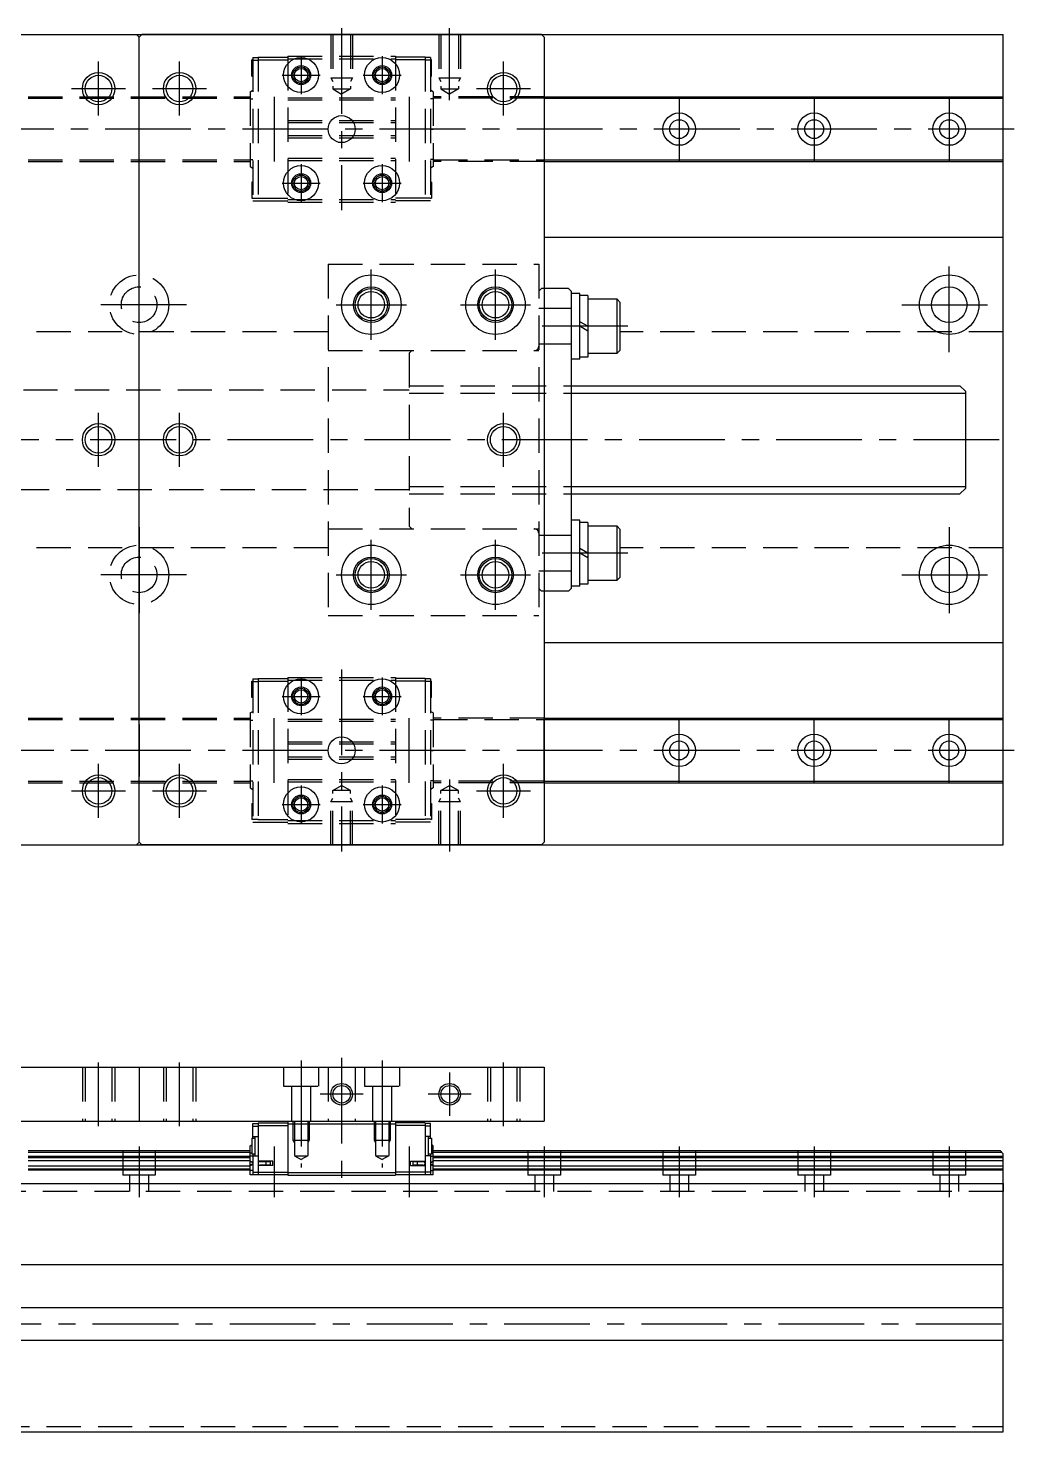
# Model space of a CAD drawing. Extents: x -2 to 670, y -8 to 277.
# Drawn here: x 487 to 670.3, y 17.5 to 277.3 of the extents above; entities that cross this region are included whole.
import ezdxf

# ---------------------------------------------------------------- set-up
doc = ezdxf.new("R2010")
doc.units = 0
doc.header["$LTSCALE"] = 0.5
doc.linetypes.add('CENTER', pattern=[50.8, 31.75, -6.35, 6.35, -6.35])
doc.linetypes.add('DASHED', pattern=[19.05, 12.7, -6.35])
for name, color, linetype in [('MSM_CENTER', 1, 'CENTER'), ('MSM_CONTINUOUS', 7, 'CONTINUOUS'), ('MSM_DASHED', 4, 'DASHED'), ('MSM_NARROW', 5, 'CONTINUOUS')]:
    doc.layers.add(name, color=color, linetype=linetype)

msp = doc.modelspace()

# ---------------------------------------------------------------- linework, layer by layer
at = {"layer": 'MSM_CENTER'}
for p, q in [((545.1, 277.34), (545.1, 243.64)), ((565.1, 264.01), (565.1, 277.34)), ((500.1, 261.14), (500.1, 271.14)), ((515.1, 261.14), (515.1, 271.14)), ((537.6, 272.14), (537.6, 265.14)), ((552.6, 272.14), (552.6, 265.14)), ((575.1, 261.14), (575.1, 271.14)), ((534.1, 268.64), (541.1, 268.64)), ((549.1, 268.64), (556.1, 268.64)), ((495.1, 266.14), (505.1, 266.14)), ((510.1, 266.14), (520.1, 266.14)), ((570.1, 266.14), (580.1, 266.14)), ((507.6, 253.84), (507.6, 263.44)), ((532.6, 264.64), (532.6, 252.64)), ((557.6, 264.64), (557.6, 252.64)), ((582.6, 264.64), (582.6, 252.64)), ((607.6, 264.64), (607.6, 252.64)), ((632.6, 264.64), (632.6, 252.64)), ((657.6, 264.64), (657.6, 252.64)), ((669.61, 258.64), (343.56, 258.64)), ((537.6, 252.14), (537.6, 245.14)), ((552.6, 252.14), (552.6, 245.14)), ((534.1, 248.64), (541.1, 248.64)), ((549.1, 248.64), (556.1, 248.64)), ((507.6, 217.34), (507.6, 234.94)), ((657.6, 217.34), (657.6, 234.94)), ((550.6, 219.64), (550.6, 232.64)), ((573.6, 219.64), (573.6, 232.64)), ((516.4, 226.14), (498.8, 226.14)), ((544.1, 226.14), (557.1, 226.14)), ((567.1, 226.14), (580.1, 226.14)), ((648.8, 226.14), (666.4, 226.14)), ((598.12, 222.14), (579.6, 222.14)), ((500.1, 196.14), (500.1, 206.14)), ((515.1, 196.14), (515.1, 206.14)), ((575.1, 196.14), (575.1, 206.14)), ((666.84, 201.14), (336.1, 201.14)), ((507.6, 184.94), (507.6, 167.34)), ((657.6, 184.94), (657.6, 167.34)), ((550.6, 169.64), (550.6, 182.64)), ((573.6, 169.64), (573.6, 182.64)), ((598.12, 180.14), (579.6, 180.14)), ((516.4, 176.14), (498.8, 176.14)), ((544.1, 176.14), (557.1, 176.14)), ((567.1, 176.14), (580.1, 176.14)), ((648.8, 176.14), (666.4, 176.14)), ((545.1, 158.64), (545.1, 124.93)), ((537.6, 157.14), (537.6, 150.14)), ((552.6, 157.14), (552.6, 150.14)), ((534.1, 153.64), (541.1, 153.64)), ((549.1, 153.64), (556.1, 153.64)), ((507.6, 148.44), (507.6, 138.84)), ((532.6, 137.64), (532.6, 149.64)), ((557.6, 137.64), (557.6, 149.64)), ((582.6, 137.64), (582.6, 149.64)), ((607.6, 137.64), (607.6, 149.64)), ((632.6, 137.64), (632.6, 149.64)), ((657.6, 137.64), (657.6, 149.64)), ((669.61, 143.64), (343.56, 143.64)), ((500.1, 131.14), (500.1, 141.14)), ((515.1, 131.14), (515.1, 141.14)), ((575.1, 131.14), (575.1, 141.14)), ((565.1, 138.27), (565.1, 124.93)), ((495.1, 136.14), (505.1, 136.14)), ((510.1, 136.14), (520.1, 136.14)), ((537.6, 137.14), (537.6, 130.14)), ((552.6, 137.14), (552.6, 130.14)), ((570.1, 136.14), (580.1, 136.14)), ((534.1, 133.64), (541.1, 133.64)), ((549.1, 133.64), (556.1, 133.64)), ((500.1, 74.12), (500.1, 85.88)), ((515.1, 74.12), (515.1, 85.88)), ((537.6, 86.23), (537.6, 66.42)), ((545.1, 86.75), (545.1, 63.5)), ((552.6, 86.23), (552.6, 66.42)), ((575.1, 74.12), (575.1, 85.88)), ((565.1, 84), (565.1, 76)), ((549.1, 80), (541.1, 80)), ((569.1, 80), (561.1, 80)), ((507.6, 70.32), (507.6, 60.98)), ((532.6, 70.32), (532.6, 60.98)), ((557.6, 70.32), (557.6, 60.98)), ((582.6, 70.32), (582.6, 60.98)), ((607.6, 70.32), (607.6, 60.98)), ((632.6, 70.32), (632.6, 60.98)), ((657.6, 70.32), (657.6, 60.98)), ((346.6, 37.5), (670.33, 37.5))]:
    msp.add_line(p, q, dxfattribs=at)
at = {"layer": 'MSM_CONTINUOUS'}
for p, q in [((337.6, 276.14), (667.6, 276.14)), ((433.1, 276.14), (507.1, 276.14)), ((507.6, 275.64), (507.1, 276.14)), ((507.6, 275.64), (508.1, 276.14)), ((507.6, 126.64), (507.6, 275.64)), ((582.1, 276.14), (508.1, 276.14)), ((582.6, 275.64), (582.1, 276.14)), ((582.6, 275.64), (582.6, 126.64)), ((667.6, 126.14), (667.6, 276.14)), ((582.6, 264.64), (667.6, 264.64)), ((582.6, 264.34), (667.6, 264.34)), ((582.6, 252.94), (667.6, 252.94)), ((582.6, 252.64), (667.6, 252.64)), ((582.6, 238.64), (667.6, 238.64)), ((587.1, 229.14), (582.6, 229.14)), ((587.1, 229.14), (587.6, 228.64)), ((587.6, 228.64), (587.6, 173.64)), ((589.2, 228.24), (587.6, 228.24)), ((589.2, 216.04), (589.2, 228.24)), ((590.7, 227.84), (589.2, 227.84)), ((590.7, 227.84), (590.7, 216.44)), ((596.1, 227.14), (590.7, 227.14)), ((596.7, 226.54), (596.1, 227.14)), ((596.1, 217.14), (596.1, 227.14)), ((596.7, 217.74), (596.7, 226.54)), ((590.7, 222.14), (589.2, 223)), ((590.7, 221.27), (589.2, 222.14)), ((589.2, 216.04), (587.6, 216.04)), ((590.7, 216.44), (589.2, 216.44)), ((590.7, 217.14), (596.1, 217.14)), ((596.1, 217.14), (596.7, 217.74)), ((587.6, 211.14), (659.6, 211.14)), ((659.6, 211.14), (660.6, 210.14)), ((660.6, 210.14), (660.6, 192.14)), ((587.6, 191.14), (659.6, 191.14)), ((660.6, 192.14), (659.6, 191.14)), ((589.2, 186.24), (587.6, 186.24)), ((589.2, 174.04), (589.2, 186.24)), ((590.7, 185.84), (589.2, 185.84)), ((590.7, 185.84), (590.7, 174.44)), ((596.1, 185.14), (590.7, 185.14)), ((596.7, 184.54), (596.1, 185.14)), ((596.1, 175.14), (596.1, 185.14)), ((596.7, 175.74), (596.7, 184.54)), ((590.7, 180.14), (589.2, 181)), ((590.7, 179.27), (589.2, 180.14)), ((590.7, 174.44), (589.2, 174.44)), ((590.7, 175.14), (596.1, 175.14)), ((596.1, 175.14), (596.7, 175.74)), ((587.1, 173.14), (582.6, 173.14)), ((587.1, 173.14), (587.6, 173.64)), ((589.2, 174.04), (587.6, 174.04)), ((582.6, 163.64), (667.6, 163.64)), ((582.6, 149.64), (667.6, 149.64)), ((582.6, 149.34), (667.6, 149.34)), ((582.6, 137.94), (667.6, 137.94)), ((582.6, 137.64), (667.6, 137.64)), ((337.6, 126.14), (667.6, 126.14)), ((433.1, 126.14), (507.1, 126.14)), ((507.6, 126.64), (507.1, 126.14)), ((507.6, 126.64), (508.1, 126.14)), ((582.1, 126.14), (508.1, 126.14)), ((582.6, 126.64), (582.1, 126.14)), ((432.6, 85), (582.6, 85)), ((507.6, 85), (507.6, 75)), ((582.6, 85), (582.6, 75)), ((432.6, 75), (582.6, 75)), ((528.65, 71.9), (528.65, 74.6)), ((528.65, 74.6), (529.65, 74.6)), ((528.65, 74.1), (529.65, 74.1)), ((529.65, 74.7), (529.65, 65.1)), ((529.65, 74.7), (535.15, 74.7)), ((529.65, 74.2), (535.15, 74.2)), ((535.15, 75), (535.15, 65)), ((535.15, 74.5), (555.05, 74.5)), ((555.05, 75), (555.05, 65)), ((560.55, 74.7), (555.05, 74.7)), ((560.55, 74.2), (555.05, 74.2)), ((560.55, 74.7), (560.55, 65.1)), ((561.55, 74.6), (560.55, 74.6)), ((561.55, 74.1), (560.55, 74.1)), ((561.55, 71.9), (561.55, 74.6)), ((528.15, 70.43), (528.45, 70.61)), ((528.15, 65.1), (528.15, 70.43)), ((528.45, 71.9), (529.05, 71.9)), ((528.45, 71.9), (528.45, 68.9)), ((528.65, 72.2), (529.65, 72.2)), ((529.05, 72.2), (529.05, 68.6)), ((561.55, 72.2), (560.55, 72.2)), ((561.15, 72.2), (561.15, 68.6)), ((561.15, 71.9), (561.75, 71.9)), ((561.75, 71.9), (561.75, 68.9)), ((562.05, 70.43), (561.75, 70.61)), ((562.05, 65.1), (562.05, 70.43)), ((528.15, 69.5), (487.05, 69.5)), ((528.15, 69.2), (487.05, 69.2)), ((528.15, 68.46), (487.05, 68.46)), ((528.15, 68.25), (487.05, 68.25)), ((528.15, 67.7), (487.05, 67.7)), ((528.15, 69.13), (528.45, 69.13)), ((528.65, 68.51), (528.15, 68.51)), ((528.65, 67.38), (528.15, 67.64)), ((529.05, 68.9), (528.45, 68.9)), ((528.65, 68.9), (528.65, 65.1)), ((528.65, 68.6), (529.65, 68.6)), ((532.35, 67.6), (529.65, 67.6)), ((530.45, 67.55), (530.45, 67.6)), ((530.91, 67.55), (530.91, 67.6)), ((532.35, 66.8), (532.35, 67.6)), ((557.85, 67.6), (560.55, 67.6)), ((557.85, 66.8), (557.85, 67.6)), ((559.29, 67.55), (559.29, 67.6)), ((559.75, 67.55), (559.75, 67.6)), ((561.55, 68.6), (560.55, 68.6)), ((561.75, 68.9), (561.15, 68.9)), ((561.55, 68.9), (561.55, 65.1)), ((561.55, 68.51), (562.05, 68.51)), ((561.55, 67.38), (562.05, 67.64)), ((562.05, 69.13), (561.75, 69.13)), ((667.1, 69.5), (562.05, 69.5)), ((667.4, 69.2), (562.05, 69.2)), ((667.6, 68.46), (562.05, 68.46)), ((667.6, 68.25), (562.05, 68.25)), ((667.6, 67.7), (562.05, 67.7)), ((667.1, 69.5), (667.6, 69)), ((667.6, 17.5), (667.6, 69)), ((528.15, 66.7), (487.05, 66.7)), ((528.15, 66.15), (487.05, 66.15)), ((528.15, 65.94), (487.05, 65.94)), ((528.65, 67.29), (528.15, 67.55)), ((528.65, 67.11), (528.15, 66.85)), ((528.65, 67.02), (528.15, 66.76)), ((528.65, 65.89), (528.15, 65.89)), ((535.15, 65.1), (528.15, 65.1)), ((528.65, 67.11), (528.65, 67.11)), ((528.65, 65.6), (535.15, 65.6)), ((532.35, 66.8), (529.65, 66.8)), ((530, 67.55), (531.85, 67.55)), ((531.85, 66.85), (530, 66.85)), ((530.45, 66.8), (530.45, 66.85)), ((530.91, 66.8), (530.91, 66.85)), ((531.05, 67.55), (531.05, 66.85)), ((531.85, 67.55), (531.85, 66.85)), ((535.15, 65.5), (555.05, 65.5)), ((535.15, 65), (555.05, 65)), ((561.55, 65.6), (555.05, 65.6)), ((562.05, 65.1), (555.05, 65.1)), ((557.85, 66.8), (560.55, 66.8)), ((558.35, 66.85), (558.35, 67.55)), ((558.35, 67.55), (560.2, 67.55)), ((560.2, 66.85), (558.35, 66.85)), ((559.15, 66.85), (559.15, 67.55)), ((559.29, 66.8), (559.29, 66.85)), ((559.75, 66.8), (559.75, 66.85)), ((561.55, 67.29), (562.05, 67.55)), ((561.55, 67.11), (561.55, 67.11)), ((561.55, 67.11), (562.05, 66.85)), ((561.55, 67.02), (562.05, 66.76)), ((561.55, 65.89), (562.05, 65.89)), ((667.6, 66.7), (562.05, 66.7)), ((667.6, 66.15), (562.05, 66.15)), ((667.6, 65.94), (562.05, 65.94)), ((347.6, 63.5), (667.6, 63.5)), ((347.6, 48.5), (667.6, 48.5)), ((347.6, 40.5), (667.6, 40.5)), ((347.6, 34.5), (667.6, 34.5)), ((347.6, 17.5), (667.6, 17.5))]:
    msp.add_line(p, q, dxfattribs=at)
for centre, radius in [((537.6, 268.64), 3.25), ((537.6, 268.64), 1.75), ((552.6, 268.64), 3.25), ((552.6, 268.64), 1.75), ((500.1, 266.14), 2.46), ((515.1, 266.14), 2.46), ((537.6, 268.64), 1.23), ((552.6, 268.64), 1.23), ((575.1, 266.14), 2.46), ((545.1, 258.64), 2.5), ((607.6, 258.64), 3), ((607.6, 258.64), 1.75), ((632.6, 258.64), 3), ((632.6, 258.64), 1.75), ((657.6, 258.64), 3), ((657.6, 258.64), 1.75), ((537.6, 248.64), 3.25), ((537.6, 248.64), 1.75), ((537.6, 248.64), 1.23), ((552.6, 248.64), 3.25), ((552.6, 248.64), 1.75), ((552.6, 248.64), 1.23), ((550.6, 226.14), 5.5), ((573.6, 226.14), 5.5), ((657.6, 226.14), 5.5), ((550.6, 226.14), 3.3), ((573.6, 226.14), 3.3), ((657.6, 226.14), 3.3), ((550.6, 226.14), 2.46), ((573.6, 226.14), 2.46), ((500.1, 201.14), 2.46), ((515.1, 201.14), 2.46), ((575.1, 201.14), 2.46), ((550.6, 176.14), 5.5), ((550.6, 176.14), 3.3), ((573.6, 176.14), 5.5), ((573.6, 176.14), 3.3), ((657.6, 176.14), 5.5), ((657.6, 176.14), 3.3), ((550.6, 176.14), 2.46), ((573.6, 176.14), 2.46), ((537.6, 153.64), 3.25), ((552.6, 153.64), 3.25), ((537.6, 153.64), 1.75), ((537.6, 153.64), 1.23), ((552.6, 153.64), 1.75), ((552.6, 153.64), 1.23), ((545.1, 143.64), 2.5), ((607.6, 143.64), 3), ((632.6, 143.64), 3), ((657.6, 143.64), 3), ((607.6, 143.64), 1.75), ((632.6, 143.64), 1.75), ((657.6, 143.64), 1.75), ((500.1, 136.14), 2.46), ((515.1, 136.14), 2.46), ((575.1, 136.14), 2.46), ((537.6, 133.64), 3.25), ((537.6, 133.64), 1.75), ((552.6, 133.64), 3.25), ((552.6, 133.64), 1.75), ((537.6, 133.64), 1.23), ((552.6, 133.64), 1.23), ((545.1, 80), 1.62), ((565.1, 80), 1.62)]:
    msp.add_circle(centre, radius, dxfattribs=at)
for centre, start, end in [((530, 67.2), 90, 270), ((560.2, 67.2), 270, 90)]:
    msp.add_arc(centre, 0.35, start, end, dxfattribs=at)
at = {"layer": 'MSM_DASHED'}
for p, q in [((543.1, 276.14), (543.1, 268.14)), ((543.48, 276.14), (543.48, 266.07)), ((546.72, 276.14), (546.72, 266.07)), ((547.1, 276.14), (547.1, 268.14)), ((563.1, 276.14), (563.1, 268.14)), ((563.48, 276.14), (563.48, 266.07)), ((566.72, 276.14), (566.72, 266.07)), ((567.1, 276.14), (567.1, 268.14)), ((528.65, 271.44), (528.45, 271.44)), ((528.45, 268.44), (528.45, 271.44)), ((528.65, 271.89), (529.65, 271.89)), ((528.65, 271.89), (528.65, 245.39)), ((528.65, 271.39), (529.65, 271.39)), ((529.65, 271.94), (535.15, 271.94)), ((529.65, 271.94), (529.65, 245.34)), ((529.65, 271.44), (535.15, 271.44)), ((535.15, 272.14), (555.05, 272.14)), ((535.15, 272.14), (535.15, 245.14)), ((535.15, 271.64), (555.05, 271.64)), ((555.05, 272.14), (555.05, 245.14)), ((560.55, 271.94), (555.05, 271.94)), ((560.55, 271.44), (555.05, 271.44)), ((560.55, 271.94), (560.55, 245.34)), ((561.55, 271.89), (560.55, 271.89)), ((561.55, 271.39), (560.55, 271.39)), ((561.55, 271.89), (561.55, 245.39)), ((561.75, 271.44), (561.55, 271.44)), ((561.75, 268.44), (561.75, 271.44)), ((528.45, 268.44), (528.65, 268.44)), ((543.1, 268.14), (547.1, 268.14)), ((543.1, 268.14), (543.48, 267.48)), ((547.1, 268.14), (546.72, 267.48)), ((561.55, 268.44), (561.75, 268.44)), ((563.1, 268.14), (567.1, 268.14)), ((563.1, 268.14), (563.48, 267.48)), ((567.1, 268.14), (566.72, 267.48)), ((528.15, 265.57), (528.65, 265.87)), ((528.15, 265.57), (528.15, 251.71)), ((543.48, 266.07), (546.72, 266.07)), ((543.48, 266.07), (545.1, 265.14)), ((546.72, 266.07), (545.1, 265.14)), ((562.05, 265.57), (561.55, 265.87)), ((562.05, 265.57), (562.05, 251.71)), ((563.48, 266.07), (566.72, 266.07)), ((563.48, 266.07), (565.1, 265.14)), ((566.72, 266.07), (565.1, 265.14)), ((487.05, 264.64), (528.15, 264.64)), ((487.05, 264.34), (528.15, 264.34)), ((528.15, 264.27), (528.65, 264.27)), ((535.15, 264.44), (555.05, 264.44)), ((535.15, 264.04), (555.05, 264.04)), ((562.05, 264.27), (561.55, 264.27)), ((582.6, 264.64), (562.05, 264.64)), ((582.6, 264.34), (562.05, 264.34)), ((535.15, 260.24), (555.05, 260.24)), ((528.65, 258.64), (528.15, 258.64)), ((535.15, 259.84), (555.05, 259.84)), ((535.15, 257.44), (555.05, 257.44)), ((561.55, 258.64), (562.05, 258.64)), ((535.15, 257.04), (555.05, 257.04)), ((487.05, 252.94), (528.15, 252.94)), ((487.05, 252.64), (528.15, 252.64)), ((528.15, 253.01), (528.65, 253.01)), ((535.15, 253.24), (555.05, 253.24)), ((535.15, 252.84), (555.05, 252.84)), ((562.05, 253.01), (561.55, 253.01)), ((562.05, 252.94), (582.6, 252.94)), ((582.6, 252.64), (562.05, 252.64)), ((528.15, 251.71), (528.65, 251.41)), ((562.05, 251.71), (561.55, 251.41)), ((528.65, 248.84), (528.45, 248.84)), ((528.45, 248.84), (528.45, 245.84)), ((561.75, 248.84), (561.55, 248.84)), ((561.75, 248.84), (561.75, 245.84)), ((528.45, 245.84), (528.65, 245.84)), ((528.65, 245.89), (529.65, 245.89)), ((528.65, 245.39), (529.65, 245.39)), ((529.65, 245.84), (535.15, 245.84)), ((529.65, 245.34), (535.15, 245.34)), ((535.15, 245.64), (555.05, 245.64)), ((535.15, 245.14), (555.05, 245.14)), ((560.55, 245.84), (555.05, 245.84)), ((560.55, 245.34), (555.05, 245.34)), ((561.55, 245.89), (560.55, 245.89)), ((561.55, 245.39), (560.55, 245.39)), ((561.55, 245.84), (561.75, 245.84)), ((542.6, 233.64), (542.6, 168.64)), ((542.6, 233.64), (581.6, 233.64)), ((581.6, 233.64), (581.6, 168.64)), ((582.1, 229.14), (581.6, 228.64)), ((582.6, 229.14), (582.1, 229.14)), ((587.6, 225.44), (581.6, 225.44)), ((542.6, 221.14), (472.6, 221.14)), ((667.6, 221.14), (596.7, 221.14)), ((587.6, 218.84), (581.6, 218.84)), ((542.6, 217.64), (581.6, 217.64)), ((558.1, 217.64), (557.6, 217.14)), ((557.6, 217.14), (557.6, 185.14)), ((557.6, 211.14), (587.6, 211.14)), ((457.6, 210.39), (557.6, 210.39)), ((557.6, 209.78), (587.6, 209.78)), ((557.6, 192.49), (587.6, 192.49)), ((557.6, 191.89), (457.6, 191.89)), ((557.6, 191.14), (587.6, 191.14)), ((542.6, 184.64), (581.6, 184.64)), ((557.6, 185.14), (558.1, 184.64)), ((587.6, 183.44), (581.6, 183.44)), ((542.6, 181.14), (472.6, 181.14)), ((667.6, 181.14), (596.7, 181.14)), ((587.6, 176.84), (581.6, 176.84)), ((582.1, 173.14), (581.6, 173.64)), ((582.6, 173.14), (582.1, 173.14)), ((542.6, 168.64), (581.6, 168.64)), ((528.45, 156.44), (528.65, 156.44)), ((528.45, 153.44), (528.45, 156.44)), ((528.65, 156.89), (528.65, 130.39)), ((528.65, 156.89), (529.65, 156.89)), ((528.65, 156.39), (529.65, 156.39)), ((529.65, 156.94), (529.65, 130.34)), ((529.65, 156.94), (535.15, 156.94)), ((529.65, 156.44), (535.15, 156.44)), ((535.15, 157.14), (555.05, 157.14)), ((535.15, 157.14), (535.15, 130.14)), ((535.15, 156.64), (555.05, 156.64)), ((555.05, 157.14), (555.05, 130.14)), ((560.55, 156.94), (555.05, 156.94)), ((560.55, 156.44), (555.05, 156.44)), ((560.55, 156.94), (560.55, 130.34)), ((561.55, 156.89), (560.55, 156.89)), ((561.55, 156.39), (560.55, 156.39)), ((561.55, 156.89), (561.55, 130.39)), ((561.55, 156.44), (561.75, 156.44)), ((561.75, 153.44), (561.75, 156.44)), ((528.65, 153.44), (528.45, 153.44)), ((561.75, 153.44), (561.55, 153.44)), ((528.15, 150.57), (528.65, 150.87)), ((562.05, 150.57), (561.55, 150.87)), ((487.05, 149.64), (528.15, 149.64)), ((487.05, 149.34), (528.15, 149.34)), ((528.15, 150.57), (528.15, 136.71)), ((528.15, 149.27), (528.65, 149.27)), ((535.15, 149.44), (555.05, 149.44)), ((535.15, 149.04), (555.05, 149.04)), ((562.05, 149.27), (561.55, 149.27)), ((562.05, 150.57), (562.05, 136.71)), ((582.6, 149.64), (562.05, 149.64)), ((562.05, 149.34), (582.6, 149.34)), ((528.65, 143.64), (528.15, 143.64)), ((535.15, 145.24), (555.05, 145.24)), ((535.15, 144.84), (555.05, 144.84)), ((561.55, 143.64), (562.05, 143.64)), ((535.15, 142.44), (555.05, 142.44)), ((535.15, 142.04), (555.05, 142.04)), ((487.05, 137.94), (528.15, 137.94)), ((528.15, 138.01), (528.65, 138.01)), ((535.15, 138.24), (555.05, 138.24)), ((535.15, 137.84), (555.05, 137.84)), ((562.05, 138.01), (561.55, 138.01)), ((582.6, 137.94), (562.05, 137.94)), ((487.05, 137.64), (528.15, 137.64)), ((528.15, 136.71), (528.65, 136.41)), ((543.48, 136.2), (545.1, 137.14)), ((546.72, 136.2), (543.48, 136.2)), ((543.48, 126.14), (543.48, 136.2)), ((546.72, 136.2), (545.1, 137.14)), ((546.72, 126.14), (546.72, 136.2)), ((562.05, 136.71), (561.55, 136.41)), ((582.6, 137.64), (562.05, 137.64)), ((563.48, 136.2), (565.1, 137.14)), ((566.72, 136.2), (563.48, 136.2)), ((563.48, 126.14), (563.48, 136.2)), ((566.72, 136.2), (565.1, 137.14)), ((566.72, 126.14), (566.72, 136.2)), ((528.45, 133.84), (528.65, 133.84)), ((528.45, 133.84), (528.45, 130.84)), ((543.1, 134.14), (543.48, 134.79)), ((547.1, 134.14), (543.1, 134.14)), ((543.1, 126.14), (543.1, 134.14)), ((547.1, 134.14), (546.72, 134.79)), ((547.1, 126.14), (547.1, 134.14)), ((561.55, 133.84), (561.75, 133.84)), ((561.75, 133.84), (561.75, 130.84)), ((563.1, 134.14), (563.48, 134.79)), ((567.1, 134.14), (563.1, 134.14)), ((563.1, 126.14), (563.1, 134.14)), ((567.1, 134.14), (566.72, 134.79)), ((567.1, 126.14), (567.1, 134.14)), ((528.65, 130.84), (528.45, 130.84)), ((528.65, 130.89), (529.65, 130.89)), ((528.65, 130.39), (529.65, 130.39)), ((529.65, 130.84), (535.15, 130.84)), ((529.65, 130.34), (535.15, 130.34)), ((535.15, 130.64), (555.05, 130.64)), ((535.15, 130.14), (555.05, 130.14)), ((560.55, 130.84), (555.05, 130.84)), ((560.55, 130.34), (555.05, 130.34)), ((561.55, 130.89), (560.55, 130.89)), ((561.55, 130.39), (560.55, 130.39)), ((561.75, 130.84), (561.55, 130.84)), ((497.1, 85), (497.1, 75)), ((497.64, 85), (497.64, 75)), ((502.55, 85), (502.55, 75)), ((503.1, 85), (503.1, 75)), ((512.1, 85), (512.1, 75)), ((512.64, 85), (512.64, 75)), ((517.55, 85), (517.55, 75)), ((518.1, 85), (518.1, 75)), ((534.35, 85), (534.35, 81.5)), ((540.85, 85), (540.85, 81.5)), ((542.6, 85), (542.6, 75)), ((547.6, 85), (547.6, 75)), ((549.35, 85), (549.35, 81.5)), ((555.85, 85), (555.85, 81.5)), ((572.1, 85), (572.1, 75)), ((572.64, 85), (572.64, 75)), ((577.55, 85), (577.55, 75)), ((578.1, 85), (578.1, 75)), ((534.35, 81.5), (540.85, 81.5)), ((535.85, 81.5), (535.85, 75)), ((539.35, 81.5), (539.35, 75)), ((549.35, 81.5), (555.85, 81.5)), ((550.85, 81.5), (550.85, 75)), ((554.35, 81.5), (554.35, 75)), ((536.1, 75), (536.1, 71.5)), ((536.37, 75), (536.37, 68.63)), ((538.83, 75), (538.83, 68.63)), ((539.1, 75), (539.1, 71.5)), ((551.1, 75), (551.1, 71.5)), ((551.37, 75), (551.37, 68.63)), ((553.83, 75), (553.83, 68.63)), ((554.1, 75), (554.1, 71.5)), ((536.1, 71.5), (536.37, 71.03)), ((536.1, 71.5), (539.1, 71.5)), ((539.1, 71.5), (538.83, 71.03)), ((551.1, 71.5), (551.37, 71.03)), ((551.1, 71.5), (554.1, 71.5)), ((554.1, 71.5), (553.83, 71.03)), ((504.6, 69.5), (504.6, 65)), ((510.6, 69.5), (510.6, 65)), ((536.37, 68.63), (538.83, 68.63)), ((536.37, 68.63), (537.6, 67.92)), ((538.83, 68.63), (537.6, 67.92)), ((551.37, 68.63), (553.83, 68.63)), ((551.37, 68.63), (552.6, 67.92)), ((553.83, 68.63), (552.6, 67.92)), ((579.6, 69.5), (579.6, 65)), ((585.6, 69.5), (585.6, 65)), ((604.6, 69.5), (604.6, 65)), ((610.6, 69.5), (610.6, 65)), ((629.6, 69.5), (629.6, 65)), ((635.6, 69.5), (635.6, 65)), ((654.6, 69.5), (654.6, 65)), ((660.6, 69.5), (660.6, 65)), ((510.6, 65), (504.6, 65)), ((505.85, 65), (505.85, 62)), ((509.35, 65), (509.35, 62)), ((585.6, 65), (579.6, 65)), ((580.85, 65), (580.85, 62)), ((584.35, 65), (584.35, 62)), ((610.6, 65), (604.6, 65)), ((605.85, 65), (605.85, 62)), ((609.35, 65), (609.35, 62)), ((635.6, 65), (629.6, 65)), ((630.85, 65), (630.85, 62)), ((634.35, 65), (634.35, 62)), ((660.6, 65), (654.6, 65)), ((655.85, 65), (655.85, 62)), ((659.35, 65), (659.35, 62)), ((667.6, 63.5), (667.6, 62)), ((667.6, 62), (347.6, 62)), ((347.6, 18.5), (667.6, 18.5))]:
    msp.add_line(p, q, dxfattribs=at)
for centre, radius in [((507.6, 226.14), 5.5), ((507.6, 226.14), 3.3), ((507.6, 176.14), 5.5), ((507.6, 176.14), 3.3)]:
    msp.add_circle(centre, radius, dxfattribs=at)
for centre, start, end in [((580.8, 218.44), 270, 0), ((580.8, 183.84), 0, 90)]:
    msp.add_arc(centre, 0.8, start, end, dxfattribs=at)
at = {"layer": 'MSM_NARROW'}
for p, q in [((587.6, 209.78), (660.6, 209.78)), ((587.6, 192.49), (660.6, 192.49))]:
    msp.add_line(p, q, dxfattribs=at)
for centre, radius in [((500.1, 266.14), 3), ((515.1, 266.14), 3), ((537.6, 268.64), 1.5), ((552.6, 268.64), 1.5), ((575.1, 266.14), 3), ((537.6, 248.64), 1.5), ((552.6, 248.64), 1.5), ((550.6, 226.14), 3), ((573.6, 226.14), 3), ((500.1, 201.14), 3), ((515.1, 201.14), 3), ((575.1, 201.14), 3), ((550.6, 176.14), 3), ((573.6, 176.14), 3), ((537.6, 153.64), 1.5), ((552.6, 153.64), 1.5), ((500.1, 136.14), 3), ((515.1, 136.14), 3), ((575.1, 136.14), 3), ((537.6, 133.64), 1.5), ((552.6, 133.64), 1.5), ((545.1, 80), 2), ((565.1, 80), 2)]:
    msp.add_circle(centre, radius, dxfattribs=at)

doc.saveas('drawing.dxf')
